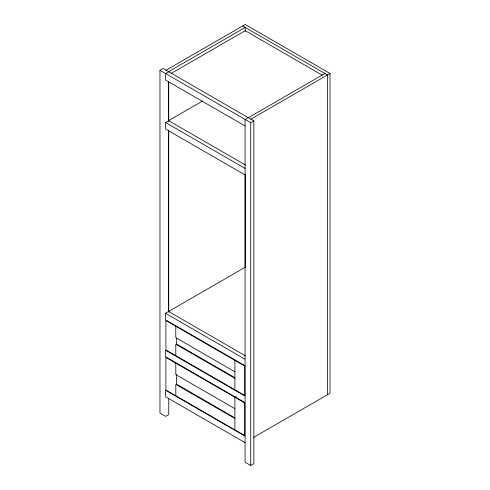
<?xml version="1.0" encoding="UTF-8"?>
<svg xmlns="http://www.w3.org/2000/svg" width="490" height="490" viewBox="0 0 490 490"><rect width="100%" height="100%" fill="white"/><g stroke="black" fill="none" stroke-linecap="round" stroke-linejoin="round"><path stroke-width="0.73" d="M168.732 398.499L168.732 414.571L165.62 416.365L159.967 413.101L159.967 70.291L163.072 68.496L253.838 120.895L253.838 463.705L250.727 465.5L245.074 462.235L245.074 119.425L248.179 117.631M166.043 70.205L245.214 24.5L330.033 73.469L330.033 393.268L253.508 437.448M168.591 71.675L245.214 27.44L245.214 31.262M168.732 71.761L165.62 73.555L165.62 80.084L245.074 125.954M171.231 73.414L245.214 30.705L322.31 75.215M168.591 81.622L168.591 120.638L202.94 100.818M245.074 174.93L165.62 129.054L165.62 122.525L168.732 120.73M248.32 117.71L324.944 73.469M250.868 119.18L330.033 73.469M159.967 70.291L250.727 122.69L253.838 120.895M244.927 365.675L165.479 319.805L165.479 313.275L245.214 267.24M236.137 396.545L234.894 397.268L234.894 429.914M242.666 25.97L327.491 74.939L327.491 394.732M168.591 120.65L245.533 165.075M165.62 122.525L245.074 168.395M168.591 311.481L245.392 355.82M165.479 313.275L244.927 359.146M234.894 371.8L175.8 337.684L175.8 326.254M234.802 377.625L176.363 343.882L176.363 338.082M234.894 378.329L175.8 344.213L175.8 355.636M244.927 396.043L165.479 350.172L165.479 356.702L244.927 402.572M234.894 408.691L175.8 374.574L175.8 363.145M234.802 417.78L176.363 384.044L176.363 374.25M234.894 418.485L175.8 384.368L175.8 395.798M245.074 436.118L165.62 390.248L165.62 396.777L245.074 442.648M250.727 122.69L250.727 465.5M245.214 174.33L245.214 267.669M234.894 360.371L234.894 389.758M168.732 81.708L168.732 121.496M168.732 130.677L168.732 312.032M168.591 130.585L168.591 311.903M244.786 366.085L165.902 320.54L165.902 349.927L244.786 395.467L244.786 366.085M244.786 402.976L165.902 357.437L165.902 390.083L244.786 435.628L244.786 402.976"/></g></svg>
